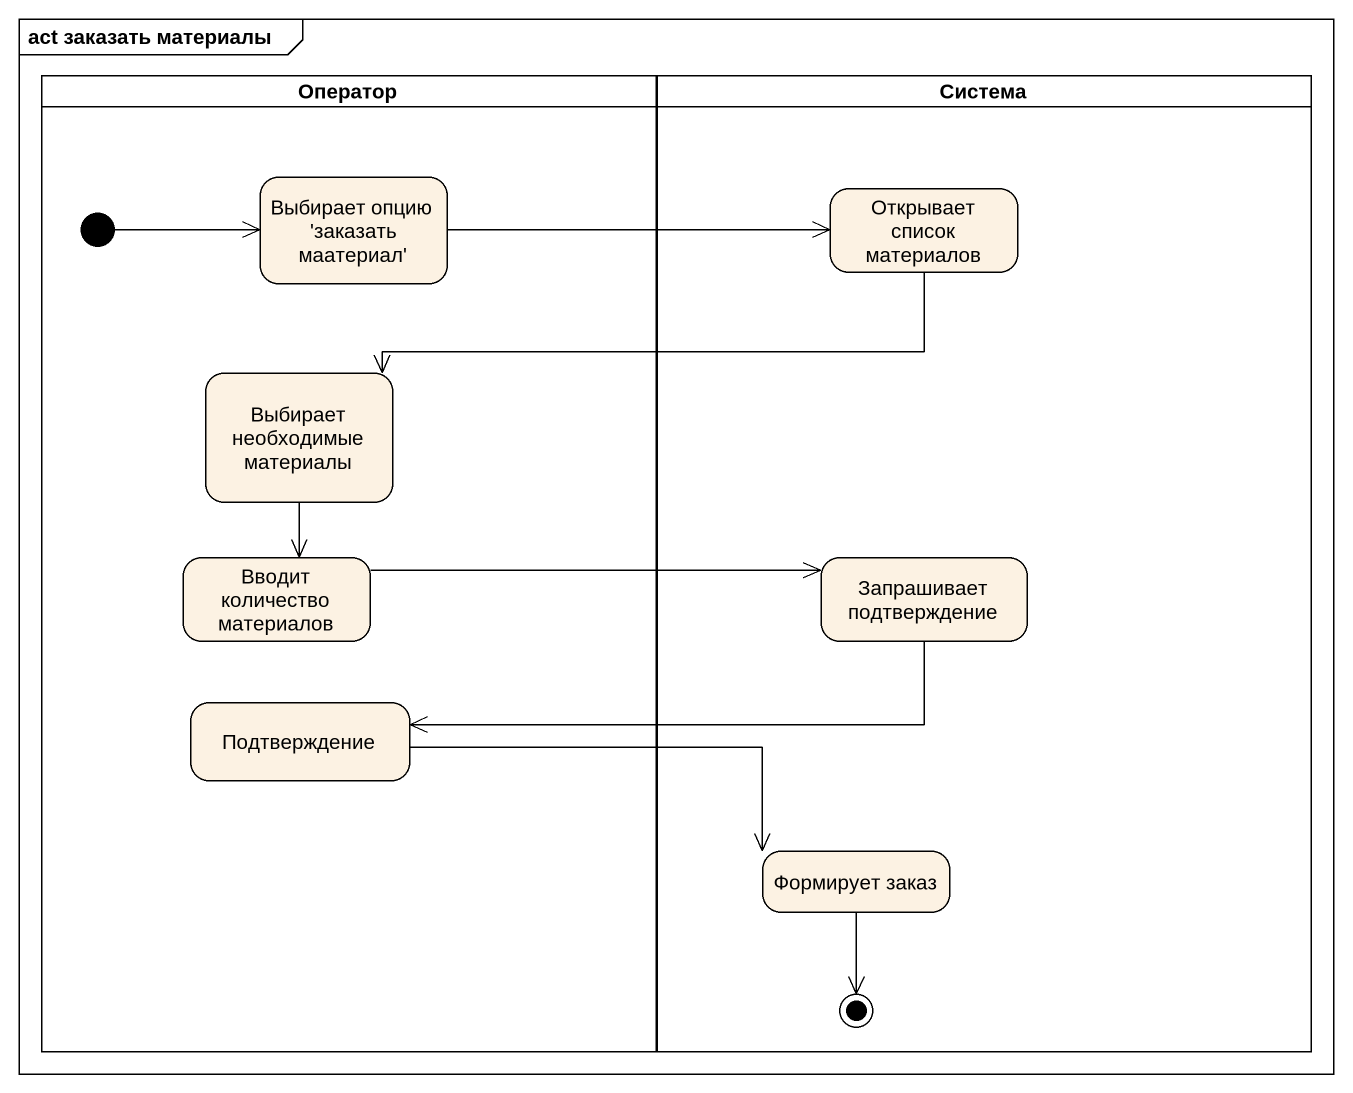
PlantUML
@startuml
mainframe act заказать материалы
hide empty description
state Оператор <<partition>> {
  state "Выбирает опцию 'заказать маатериал'" as Выбирает_опцию_заказать
  state "Выбирает необходимые материалы" as Выбирает_необходимые
  state "Вводит количество материалов" as Вводит_количество_материалов
  state Подтверждение
  [*] -right-> Выбирает_опцию_заказать
}
state Система <<partition>> {
  state "Открывает список материалов" as Открывает_список_материалов
  state "Запрашивает подтверждение" as Запрашивает_подтверждение
  state "Формирует заказ" as Формирует_заказ
  Формирует_заказ --> [*]
}
Выбирает_опцию_заказать -right-> Открывает_список_материалов
Открывает_список_материалов -left-> Выбирает_необходимые
Выбирает_необходимые --> Вводит_количество_материалов
Вводит_количество_материалов -right-> Запрашивает_подтверждение
Запрашивает_подтверждение -left-> Подтверждение
Подтверждение -right-> Формирует_заказ
@enduml
